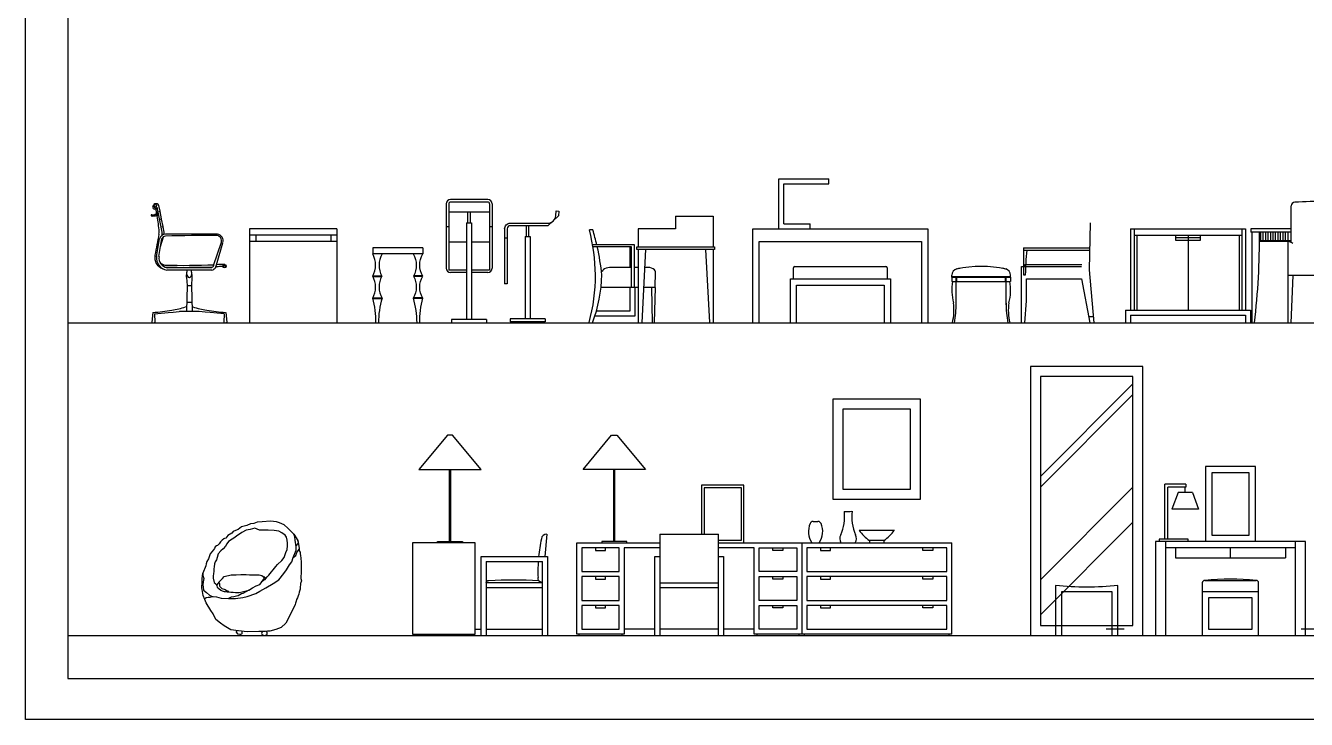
# Model space of a CAD drawing. Header units: inches. Extents: x 6.9 to 49.4, y 11.8 to 36.5.
# Drawn here: x 6.87 to 17.11, y 11.75 to 17.3 of the extents above; entities that cross this region are included whole.
import ezdxf

# ---------------------------------------------------------------- set-up
doc = ezdxf.new("R2010")
doc.units = ezdxf.units.IN
doc.header["$MEASUREMENT"] = 0
doc.layers.add('1', color=1, linetype='Continuous')
doc.layers.add('kadrbm', color=4, linetype='Continuous')

# ---------------------------------------------------------------- blocks, each defined once
blk = doc.blocks.new('kadrbm')
at = {"layer": 'kadrbm', "color": 4}
blk.add_lwpolyline([(0, 0), (0, 24.797), (21, 24.797), (21, 0), (0, 0)], close=True, dxfattribs=at)
blk.add_lwpolyline([(20.663, 0.326), (20.663, 24.46), (0.337, 24.46), (0.337, 0.326), (20.663, 0.326)], dxfattribs=at)

msp = doc.modelspace()

# ---------------------------------------------------------------- linework, layer by layer
at = {"layer": '1'}
for p, q in [((12.893, 16.074), (13.293, 16.074)), ((12.893, 15.674), (12.893, 16.074)), ((12.933, 16.034), (13.293, 16.034)), ((12.933, 15.714), (12.933, 16.034)), ((13.293, 16.034), (13.293, 16.074)), ((10.563, 15.909), (10.266, 15.909)), ((10.563, 15.889), (10.266, 15.889)), ((7.913, 15.807), (7.916, 15.807)), ((7.933, 15.813), (7.941, 15.816)), ((7.933, 15.813), (7.941, 15.813)), ((10.231, 15.874), (10.231, 15.36)), ((10.251, 15.874), (10.251, 15.69)), ((10.251, 15.81), (10.576, 15.81)), ((10.404, 15.724), (10.404, 15.81)), ((10.424, 15.724), (10.424, 15.81)), ((10.578, 15.874), (10.578, 15.345)), ((10.598, 15.874), (10.598, 15.36)), ((16.991, 15.567), (16.991, 15.858)), ((7.918, 15.776), (7.921, 15.777)), ((7.945, 15.752), (7.953, 15.755)), ((7.945, 15.752), (7.953, 15.752)), ((7.957, 15.691), (7.965, 15.694)), ((7.957, 15.691), (7.965, 15.691)), ((10.251, 15.69), (10.231, 15.69)), ((10.251, 15.69), (10.251, 15.345)), ((10.394, 15.724), (10.394, 14.949)), ((10.394, 15.724), (10.434, 15.724)), ((10.434, 15.724), (10.434, 14.949)), ((10.598, 15.69), (10.578, 15.69)), ((10.872, 15.614), (10.872, 15.7)), ((10.892, 15.614), (10.892, 15.7)), ((12.066, 15.776), (12.066, 15.676)), ((12.066, 15.776), (12.366, 15.776)), ((12.366, 15.776), (12.366, 15.531)), ((12.933, 15.714), (13.143, 15.714)), ((13.143, 15.674), (13.143, 15.714)), ((15.384, 15.724), (15.376, 15.347)), ((7.912, 15.455), (7.936, 15.596)), ((7.932, 15.453), (7.955, 15.598)), ((7.945, 15.534), (7.967, 15.611)), ((8.4, 15.632), (7.984, 15.632)), ((9.356, 15.674), (8.656, 15.674)), ((8.656, 15.674), (8.656, 14.924)), ((9.356, 15.624), (8.656, 15.624)), ((8.706, 15.624), (8.706, 15.574)), ((9.306, 15.624), (9.306, 15.574)), ((9.356, 15.674), (9.356, 14.924)), ((10.698, 15.675), (10.698, 15.235)), ((10.718, 15.675), (10.718, 15.235)), ((10.862, 15.614), (10.862, 14.956)), ((10.862, 15.614), (10.902, 15.614)), ((10.902, 15.614), (10.902, 14.956)), ((11.404, 15.666), (11.377, 15.666)), ((11.766, 15.676), (11.766, 15.531)), ((12.066, 15.676), (11.766, 15.676)), ((12.684, 14.924), (12.684, 15.674)), ((12.684, 15.674), (14.084, 15.674)), ((14.084, 15.674), (14.084, 14.924)), ((15.706, 15.674), (15.706, 15.024)), ((15.706, 15.674), (16.626, 15.674)), ((15.736, 15.674), (15.736, 15.024)), ((15.736, 15.624), (16.596, 15.624)), ((15.756, 15.624), (15.756, 15.024)), ((16.066, 15.624), (16.066, 15.584)), ((16.166, 15.624), (16.166, 15.024)), ((16.576, 15.624), (16.576, 15.024)), ((16.596, 15.674), (16.596, 15.024)), ((16.626, 15.674), (16.626, 15.024)), ((16.667, 15.674), (16.667, 15.649)), ((16.991, 15.674), (16.667, 15.674)), ((16.991, 15.649), (16.667, 15.649)), ((16.677, 15.649), (16.677, 14.924)), ((16.991, 15.579), (16.737, 15.579)), ((16.747, 15.579), (16.747, 15.649)), ((16.767, 15.579), (16.767, 15.649)), ((16.787, 15.579), (16.787, 15.649)), ((16.807, 15.579), (16.807, 15.649)), ((16.827, 15.579), (16.827, 15.649)), ((16.847, 15.579), (16.847, 15.649)), ((16.867, 15.579), (16.867, 15.649)), ((16.887, 15.579), (16.887, 15.649)), ((16.907, 15.579), (16.907, 15.649)), ((16.927, 15.579), (16.927, 15.649)), ((16.947, 15.579), (16.947, 15.649)), ((16.967, 15.579), (16.967, 15.649)), ((8.369, 15.381), (8.432, 15.568)), ((8.392, 15.388), (8.443, 15.564)), ((9.356, 15.574), (8.656, 15.574)), ((10.042, 15.524), (9.642, 15.524)), ((9.642, 15.524), (9.642, 15.474)), ((10.042, 15.524), (10.042, 15.474)), ((10.251, 15.572), (10.394, 15.572)), ((10.434, 15.572), (10.578, 15.572)), ((11.738, 15.546), (11.403, 15.546)), ((11.713, 15.531), (11.405, 15.531)), ((11.713, 15.206), (11.713, 15.531)), ((11.738, 15.206), (11.738, 15.546)), ((11.766, 15.511), (11.766, 14.926)), ((11.826, 15.511), (11.796, 14.926)), ((12.306, 15.511), (12.336, 14.926)), ((12.366, 15.511), (12.366, 14.926)), ((12.734, 15.574), (14.034, 15.574)), ((12.734, 14.924), (12.734, 15.574)), ((14.034, 15.574), (14.034, 14.924)), ((14.849, 15.524), (14.849, 15.308)), ((14.849, 15.524), (15.38, 15.524)), ((14.849, 15.504), (15.38, 15.504)), ((16.991, 15.574), (16.737, 15.574)), ((16.967, 15.573), (16.967, 15.573)), ((16.967, 14.924), (16.967, 15.573)), ((8.386, 15.37), (8.392, 15.388)), ((10.042, 15.474), (9.642, 15.474)), ((13.019, 15.374), (13.749, 15.374)), ((14.834, 14.924), (14.834, 15.374)), ((14.834, 15.374), (15.314, 15.374)), ((14.859, 15.374), (14.859, 15.384)), ((14.864, 15.389), (15.315, 15.389)), ((8.356, 15.344), (7.995, 15.344)), ((8.352, 15.364), (7.997, 15.364)), ((8.153, 15.287), (8.157, 15.221)), ((8.195, 15.287), (8.192, 15.221)), ((9.643, 15.299), (9.715, 15.299)), ((9.643, 15.295), (9.715, 15.295)), ((10.041, 15.299), (9.969, 15.299)), ((10.041, 15.295), (9.969, 15.295)), ((10.394, 15.345), (10.251, 15.345)), ((10.394, 15.325), (10.266, 15.325)), ((10.578, 15.345), (10.434, 15.345)), ((10.563, 15.325), (10.434, 15.325)), ((11.713, 15.366), (11.537, 15.366)), ((11.771, 15.366), (11.738, 15.366)), ((11.846, 15.366), (11.816, 15.366)), ((11.901, 15.206), (11.904, 15.331)), ((11.904, 15.331), (11.904, 15.332)), ((12.984, 14.924), (12.984, 15.274)), ((12.984, 15.274), (13.784, 15.274)), ((13.009, 15.274), (13.009, 15.364)), ((13.759, 15.364), (13.759, 15.274)), ((13.784, 15.274), (13.784, 14.924)), ((14.276, 15.289), (14.276, 15.305)), ((14.276, 15.294), (14.745, 15.294)), ((14.276, 15.289), (14.276, 15.254)), ((14.276, 15.289), (14.743, 15.289)), ((14.311, 15.068), (14.311, 15.289)), ((14.316, 15.254), (14.316, 15.289)), ((14.706, 15.254), (14.706, 15.289)), ((14.711, 15.068), (14.711, 15.289)), ((14.746, 15.289), (14.745, 15.254)), ((14.746, 15.289), (14.746, 15.305)), ((14.849, 15.308), (14.865, 15.308)), ((14.874, 15.274), (15.314, 15.274)), ((14.874, 15.099), (14.874, 15.274)), ((15.314, 15.274), (15.38, 14.924)), ((15.376, 15.347), (15.413, 14.924)), ((17.567, 15.303), (16.967, 15.303)), ((16.992, 14.924), (17.007, 15.303)), ((8.157, 15.221), (8.152, 15.016)), ((8.157, 15.221), (8.192, 15.221)), ((8.192, 15.221), (8.197, 15.016)), ((10.718, 15.235), (10.698, 15.235)), ((11.771, 15.206), (11.469, 15.206)), ((11.901, 15.206), (11.81, 15.206)), ((11.873, 15.206), (11.879, 14.926)), ((11.901, 15.206), (11.894, 14.926)), ((13.034, 15.224), (13.734, 15.224)), ((13.034, 14.924), (13.034, 15.224)), ((13.734, 15.224), (13.734, 14.924)), ((14.276, 15.254), (14.745, 15.254)), ((8.152, 15.088), (8.197, 15.088)), ((9.643, 15.118), (9.716, 15.118)), ((9.644, 15.122), (9.716, 15.122)), ((10.041, 15.118), (9.968, 15.118)), ((10.041, 15.122), (9.969, 15.122)), ((14.859, 14.924), (14.874, 15.099)), ((7.884, 15.005), (7.876, 14.928)), ((7.896, 14.995), (8.007, 15.006)), ((7.896, 14.995), (7.899, 14.928)), ((8.007, 15.006), (8.047, 15.009)), ((8.007, 15.006), (8.007, 15.006)), ((8.047, 15.009), (8.095, 15.014)), ((8.152, 15.016), (8.199, 15.016)), ((8.2, 15.016), (8.199, 15.016)), ((8.302, 15.009), (8.254, 15.014)), ((8.342, 15.006), (8.302, 15.009)), ((8.453, 14.995), (8.342, 15.006)), ((8.342, 15.006), (8.342, 15.006)), ((8.453, 14.995), (8.451, 14.928)), ((8.466, 15.005), (8.474, 14.928)), ((15.37, 14.974), (15.409, 14.974)), ((15.666, 15.024), (15.666, 14.924)), ((15.666, 15.024), (16.666, 15.024)), ((15.706, 14.984), (15.706, 14.924)), ((15.706, 14.984), (16.626, 14.984)), ((16.626, 14.984), (16.626, 14.924)), ((16.666, 15.024), (16.666, 14.924)), ((7.202, 14.924), (27.528, 14.924)), ((7.877, 14.927), (7.876, 14.928)), ((7.876, 14.924), (7.877, 14.927)), ((7.897, 14.927), (7.898, 14.928)), ((7.898, 14.924), (7.897, 14.927)), ((8.453, 14.927), (8.451, 14.928)), ((8.451, 14.924), (8.453, 14.927)), ((8.472, 14.927), (8.473, 14.928)), ((8.473, 14.924), (8.472, 14.927)), ((10.554, 14.949), (10.274, 14.949)), ((10.274, 14.949), (10.274, 14.924)), ((10.554, 14.949), (10.554, 14.924)), ((11.022, 14.956), (10.742, 14.956)), ((10.742, 14.956), (10.742, 14.931)), ((11.022, 14.931), (10.742, 14.931)), ((11.022, 14.956), (11.022, 14.931)), ((15.725, 14.494), (14.985, 14.494)), ((14.985, 14.494), (14.985, 12.504)), ((15.725, 12.504), (15.725, 14.494)), ((15.979, 13.194), (15.979, 13.634)), ((16.149, 13.634), (15.979, 13.634)), ((16.149, 13.634), (16.149, 13.609)), ((16.004, 13.194), (16.004, 13.609)), ((16.149, 13.609), (16.004, 13.609)), ((16.086, 13.566), (16.037, 13.434)), ((16.202, 13.566), (16.086, 13.566)), ((16.144, 13.566), (16.144, 13.609)), ((16.202, 13.566), (16.25, 13.434)), ((16.25, 13.434), (16.037, 13.434)), ((8.718, 13.328), (8.692, 13.319)), ((8.759, 13.333), (8.718, 13.328)), ((8.824, 13.336), (8.759, 13.333)), ((8.873, 13.331), (8.824, 13.336)), ((8.897, 13.324), (8.873, 13.331)), ((8.933, 13.309), (8.897, 13.324)), ((8.897, 13.324), (8.897, 13.324)), ((13.167, 13.335), (13.205, 13.335)), ((8.482, 13.223), (8.475, 13.212)), ((8.514, 13.24), (8.482, 13.223)), ((8.525, 13.254), (8.514, 13.24)), ((8.545, 13.262), (8.525, 13.254)), ((8.525, 13.254), (8.525, 13.254)), ((8.556, 13.22), (8.538, 13.206)), ((8.567, 13.271), (8.545, 13.262)), ((8.545, 13.262), (8.545, 13.262)), ((8.576, 13.232), (8.556, 13.22)), ((8.593, 13.293), (8.567, 13.271)), ((8.567, 13.271), (8.567, 13.271)), ((8.594, 13.246), (8.576, 13.232)), ((8.615, 13.297), (8.593, 13.293)), ((8.593, 13.293), (8.593, 13.293)), ((8.629, 13.264), (8.594, 13.246)), ((8.636, 13.302), (8.615, 13.297)), ((8.615, 13.297), (8.615, 13.297)), ((8.661, 13.271), (8.629, 13.264)), ((8.664, 13.316), (8.636, 13.302)), ((8.636, 13.302), (8.636, 13.302)), ((8.698, 13.28), (8.661, 13.271)), ((8.692, 13.319), (8.664, 13.316)), ((8.664, 13.316), (8.664, 13.316)), ((8.737, 13.266), (8.698, 13.28)), ((8.805, 13.266), (8.737, 13.266)), ((8.854, 13.262), (8.805, 13.266)), ((8.892, 13.256), (8.854, 13.262)), ((8.914, 13.244), (8.892, 13.256)), ((8.943, 13.224), (8.914, 13.244)), ((8.963, 13.28), (8.933, 13.309)), ((8.933, 13.309), (8.933, 13.309)), ((8.953, 13.208), (8.943, 13.224)), ((8.988, 13.258), (8.963, 13.28)), ((8.963, 13.28), (8.963, 13.28)), ((9.012, 13.234), (8.988, 13.258)), ((8.988, 13.258), (8.988, 13.258)), ((9.012, 13.234), (9.044, 13.182)), ((9.018, 13.212), (9.012, 13.234)), ((9.012, 13.234), (9.012, 13.234)), ((11.035, 13.232), (11.019, 13.054)), ((11.035, 13.232), (11.035, 13.232)), ((11.94, 13.234), (11.94, 12.424)), ((13.816, 13.262), (13.534, 13.262)), ((8.377, 13.12), (8.368, 13.109)), ((8.382, 13.132), (8.377, 13.12)), ((8.377, 13.12), (8.377, 13.12)), ((8.392, 13.141), (8.382, 13.132)), ((8.4, 13.144), (8.392, 13.141)), ((8.392, 13.141), (8.392, 13.141)), ((8.405, 13.149), (8.4, 13.144)), ((8.413, 13.156), (8.405, 13.149)), ((8.424, 13.171), (8.413, 13.156)), ((8.413, 13.156), (8.413, 13.156)), ((8.438, 13.185), (8.424, 13.171)), ((8.424, 13.171), (8.424, 13.171)), ((8.446, 13.117), (8.427, 13.099)), ((8.452, 13.195), (8.438, 13.185)), ((8.438, 13.185), (8.438, 13.185)), ((8.464, 13.138), (8.446, 13.117)), ((8.446, 13.117), (8.446, 13.117)), ((8.457, 13.199), (8.452, 13.195)), ((8.468, 13.201), (8.457, 13.199)), ((8.476, 13.155), (8.464, 13.138)), ((8.475, 13.212), (8.468, 13.201)), ((8.468, 13.201), (8.468, 13.201)), ((8.475, 13.212), (8.475, 13.212)), ((8.488, 13.175), (8.476, 13.155)), ((8.518, 13.194), (8.488, 13.175)), ((8.538, 13.206), (8.518, 13.194)), ((8.518, 13.194), (8.518, 13.194)), ((8.959, 13.184), (8.953, 13.208)), ((8.957, 13.112), (8.96, 13.139)), ((8.96, 13.161), (8.959, 13.184)), ((8.96, 13.139), (8.96, 13.161)), ((9.023, 13.184), (9.018, 13.212)), ((9.03, 13.131), (9.023, 13.184)), ((9.029, 13.14), (9.048, 13.16)), ((9.029, 13.105), (9.03, 13.131)), ((9.048, 13.16), (9.044, 13.182)), ((9.044, 13.182), (9.051, 13.138)), ((9.051, 13.138), (9.054, 13.12)), ((9.054, 13.12), (9.054, 13.099)), ((13.733, 13.183), (13.616, 13.183)), ((13.616, 13.183), (13.616, 13.164)), ((13.733, 13.183), (13.733, 13.164)), ((17.105, 13.174), (15.905, 13.174)), ((15.905, 13.174), (15.905, 12.424)), ((15.934, 13.194), (15.934, 13.174)), ((16.166, 13.194), (15.934, 13.194)), ((15.985, 13.174), (15.985, 12.424)), ((17.025, 13.124), (15.985, 13.124)), ((16.166, 13.174), (16.166, 13.194)), ((17.025, 12.424), (17.025, 13.174)), ((17.105, 12.424), (17.105, 13.174)), ((8.329, 13.037), (8.315, 13.014)), ((8.335, 13.053), (8.329, 13.037)), ((8.329, 13.037), (8.329, 13.037)), ((8.342, 13.076), (8.335, 13.053)), ((8.335, 13.053), (8.335, 13.053)), ((8.368, 13.109), (8.342, 13.076)), ((8.342, 13.076), (8.342, 13.076)), ((8.368, 13.109), (8.368, 13.109)), ((8.393, 13.029), (8.383, 13.011)), ((8.397, 13.046), (8.393, 13.029)), ((8.393, 13.029), (8.393, 13.029)), ((8.406, 13.075), (8.397, 13.046)), ((8.427, 13.099), (8.406, 13.075)), ((8.406, 13.075), (8.406, 13.075)), ((8.427, 13.099), (8.427, 13.099)), ((8.881, 12.992), (8.916, 13.024)), ((8.916, 13.024), (8.934, 13.048)), ((8.934, 13.048), (8.94, 13.064)), ((8.94, 13.064), (8.947, 13.087)), ((8.947, 13.087), (8.957, 13.112)), ((8.994, 13.013), (9.006, 13.047)), ((9.006, 13.047), (9.029, 13.105)), ((9.006, 13.047), (9.028, 13.062)), ((9.028, 13.062), (9.034, 13.086)), ((9.034, 13.086), (9.054, 13.114)), ((9.054, 13.099), (9.061, 13.089)), ((9.061, 13.089), (9.063, 13.08)), ((9.063, 13.08), (9.064, 13.059)), ((9.064, 13.059), (9.066, 13.045)), ((9.066, 13.045), (9.068, 13.03)), ((9.068, 13.03), (9.069, 13.021)), ((9.069, 13.021), (9.07, 13.006)), ((8.279, 12.876), (8.284, 12.921)), ((8.306, 12.98), (8.284, 12.921)), ((8.284, 12.921), (8.284, 12.903)), ((8.311, 12.996), (8.306, 12.98)), ((8.315, 13.014), (8.311, 12.996)), ((8.368, 12.918), (8.365, 12.898)), ((8.371, 12.934), (8.368, 12.918)), ((8.373, 12.972), (8.371, 12.955)), ((8.371, 12.955), (8.371, 12.934)), ((8.376, 12.995), (8.373, 12.972)), ((8.383, 13.011), (8.376, 12.995)), ((8.811, 12.906), (8.868, 12.976)), ((8.868, 12.976), (8.881, 12.992)), ((8.891, 12.867), (8.931, 12.92)), ((8.931, 12.92), (8.953, 12.949)), ((8.953, 12.949), (8.977, 12.987)), ((8.977, 12.987), (8.994, 13.013)), ((9.071, 12.917), (9.068, 12.901)), ((9.07, 13.006), (9.071, 12.993)), ((9.071, 12.993), (9.071, 12.917)), ((10.551, 13.014), (10.551, 12.424)), ((8.276, 12.804), (8.278, 12.853)), ((8.278, 12.853), (8.279, 12.876)), ((8.284, 12.903), (8.291, 12.878)), ((8.287, 12.852), (8.284, 12.826)), ((8.284, 12.826), (8.287, 12.811)), ((8.291, 12.878), (8.287, 12.852)), ((8.287, 12.852), (8.287, 12.852)), ((8.287, 12.811), (8.287, 12.811)), ((8.287, 12.811), (8.288, 12.785)), ((8.291, 12.878), (8.291, 12.878)), ((8.365, 12.898), (8.367, 12.881)), ((8.367, 12.881), (8.375, 12.846)), ((8.375, 12.846), (8.375, 12.846)), ((8.375, 12.846), (8.388, 12.835)), ((8.388, 12.835), (8.388, 12.835)), ((8.388, 12.835), (8.396, 12.82)), ((8.405, 12.842), (8.396, 12.829)), ((8.396, 12.829), (8.396, 12.829)), ((8.396, 12.829), (8.396, 12.82)), ((8.396, 12.82), (8.398, 12.809)), ((8.396, 12.82), (8.396, 12.82)), ((8.411, 12.849), (8.405, 12.842)), ((8.411, 12.849), (8.44, 12.878)), ((8.411, 12.849), (8.416, 12.838)), ((8.416, 12.838), (8.416, 12.821)), ((8.416, 12.821), (8.419, 12.815)), ((8.419, 12.815), (8.427, 12.806)), ((8.419, 12.815), (8.419, 12.815)), ((8.44, 12.878), (8.454, 12.895)), ((8.454, 12.895), (8.511, 12.909)), ((8.454, 12.895), (8.454, 12.895)), ((8.511, 12.909), (8.551, 12.909)), ((8.551, 12.909), (8.587, 12.912)), ((8.587, 12.912), (8.631, 12.912)), ((8.631, 12.912), (8.656, 12.907)), ((8.656, 12.907), (8.733, 12.907)), ((8.681, 12.803), (8.709, 12.819)), ((8.709, 12.819), (8.739, 12.831)), ((8.733, 12.907), (8.755, 12.904)), ((8.739, 12.831), (8.751, 12.843)), ((8.751, 12.843), (8.758, 12.857)), ((8.755, 12.904), (8.788, 12.88)), ((8.764, 12.867), (8.758, 12.857)), ((8.758, 12.857), (8.769, 12.865)), ((8.769, 12.865), (8.764, 12.867)), ((8.772, 12.892), (8.769, 12.865)), ((8.769, 12.865), (8.783, 12.872)), ((8.788, 12.88), (8.772, 12.892)), ((8.783, 12.872), (8.797, 12.892)), ((8.786, 12.805), (8.846, 12.838)), ((8.797, 12.892), (8.811, 12.906)), ((8.846, 12.838), (8.891, 12.867)), ((9.063, 12.812), (9.062, 12.794)), ((9.064, 12.828), (9.063, 12.812)), ((9.072, 12.861), (9.064, 12.839)), ((9.064, 12.839), (9.064, 12.828)), ((9.068, 12.901), (9.067, 12.878)), ((9.067, 12.878), (9.072, 12.861)), ((10.97, 12.864), (11.001, 12.844)), ((16.28, 12.844), (16.28, 12.424)), ((8.279, 12.79), (8.276, 12.804)), ((8.287, 12.744), (8.279, 12.79)), ((8.3, 12.71), (8.287, 12.744)), ((8.288, 12.785), (8.288, 12.785)), ((8.288, 12.785), (8.313, 12.766)), ((8.297, 12.717), (8.309, 12.726)), ((8.311, 12.683), (8.3, 12.71)), ((8.309, 12.726), (8.325, 12.73)), ((8.313, 12.766), (8.337, 12.745)), ((8.325, 12.73), (8.343, 12.73)), ((8.337, 12.745), (8.359, 12.736)), ((8.343, 12.73), (8.359, 12.736)), ((8.359, 12.736), (8.366, 12.736)), ((8.359, 12.736), (8.392, 12.733)), ((8.392, 12.733), (8.429, 12.721)), ((8.398, 12.809), (8.398, 12.809)), ((8.398, 12.809), (8.41, 12.798)), ((8.41, 12.798), (8.41, 12.798)), ((8.41, 12.798), (8.426, 12.785)), ((8.426, 12.785), (8.438, 12.779)), ((8.427, 12.806), (8.434, 12.8)), ((8.429, 12.721), (8.489, 12.719)), ((8.434, 12.8), (8.444, 12.796)), ((8.438, 12.779), (8.455, 12.775)), ((8.444, 12.796), (8.453, 12.793)), ((8.453, 12.793), (8.463, 12.79)), ((8.455, 12.775), (8.465, 12.774)), ((8.463, 12.79), (8.472, 12.783)), ((8.465, 12.774), (8.477, 12.771)), ((8.472, 12.783), (8.484, 12.781)), ((8.477, 12.771), (8.491, 12.771)), ((8.484, 12.781), (8.491, 12.771)), ((8.51, 12.729), (8.489, 12.719)), ((8.489, 12.719), (8.544, 12.719)), ((8.491, 12.771), (8.526, 12.769)), ((8.491, 12.771), (8.507, 12.77)), ((8.507, 12.77), (8.545, 12.768)), ((8.53, 12.732), (8.51, 12.729)), ((8.552, 12.737), (8.53, 12.732)), ((8.544, 12.719), (8.603, 12.728)), ((8.545, 12.768), (8.573, 12.768)), ((8.565, 12.741), (8.552, 12.737)), ((8.592, 12.755), (8.565, 12.741)), ((8.573, 12.768), (8.598, 12.773)), ((8.602, 12.759), (8.592, 12.755)), ((8.598, 12.773), (8.619, 12.778)), ((8.65, 12.785), (8.602, 12.759)), ((8.603, 12.728), (8.637, 12.736)), ((8.619, 12.778), (8.65, 12.785)), ((8.637, 12.736), (8.707, 12.759)), ((8.65, 12.785), (8.681, 12.803)), ((8.707, 12.759), (8.74, 12.778)), ((8.74, 12.778), (8.786, 12.805)), ((9.033, 12.71), (9.03, 12.698)), ((9.041, 12.725), (9.033, 12.71)), ((9.045, 12.739), (9.041, 12.725)), ((9.051, 12.754), (9.045, 12.739)), ((9.055, 12.77), (9.051, 12.754)), ((9.062, 12.794), (9.055, 12.77)), ((9.062, 12.794), (9.062, 12.794)), ((8.346, 12.623), (8.311, 12.683)), ((8.366, 12.597), (8.346, 12.623)), ((9.021, 12.67), (8.979, 12.582)), ((9.024, 12.682), (9.021, 12.67)), ((9.03, 12.698), (9.024, 12.682)), ((8.388, 12.551), (8.366, 12.597)), ((8.424, 12.522), (8.388, 12.551)), ((8.453, 12.499), (8.424, 12.522)), ((8.947, 12.522), (8.91, 12.486)), ((8.979, 12.582), (8.947, 12.522)), ((14.985, 12.504), (15.725, 12.504)), ((7.202, 12.424), (27.528, 12.424)), ((8.506, 12.469), (8.453, 12.499)), ((8.568, 12.46), (8.506, 12.469)), ((8.557, 12.46), (8.55, 12.453)), ((8.55, 12.453), (8.55, 12.448)), ((8.55, 12.448), (8.554, 12.444)), ((8.554, 12.444), (8.56, 12.437)), ((8.56, 12.437), (8.566, 12.437)), ((8.566, 12.437), (8.578, 12.433)), ((8.637, 12.451), (8.568, 12.46)), ((8.578, 12.433), (8.586, 12.434)), ((8.586, 12.434), (8.595, 12.435)), ((8.598, 12.454), (8.595, 12.457)), ((8.595, 12.435), (8.599, 12.439)), ((8.598, 12.448), (8.598, 12.454)), ((8.599, 12.439), (8.598, 12.448)), ((8.731, 12.455), (8.637, 12.451)), ((8.743, 12.454), (8.731, 12.455)), ((8.761, 12.455), (8.743, 12.454)), ((8.757, 12.451), (8.753, 12.438)), ((8.753, 12.438), (8.755, 12.433)), ((8.755, 12.433), (8.763, 12.426)), ((8.76, 12.453), (8.757, 12.451)), ((8.781, 12.456), (8.761, 12.455)), ((8.763, 12.426), (8.77, 12.425)), ((8.77, 12.425), (8.785, 12.424)), ((8.801, 12.457), (8.781, 12.456)), ((8.785, 12.424), (8.791, 12.427)), ((8.796, 12.452), (8.79, 12.456)), ((8.791, 12.427), (8.798, 12.431)), ((8.798, 12.445), (8.796, 12.452)), ((8.798, 12.431), (8.798, 12.445)), ((8.818, 12.458), (8.801, 12.457)), ((8.866, 12.471), (8.818, 12.458)), ((8.91, 12.486), (8.866, 12.471)), ((10.461, 12.474), (10.511, 12.474)), ((10.551, 12.474), (11.001, 12.474)), ((11.9, 12.474), (11.655, 12.474)), ((12.41, 12.474), (11.94, 12.474)), ((12.695, 12.474), (12.45, 12.474)), ((15.655, 12.474), (15.51, 12.474)), ((18.49, 12.474), (17.07, 12.474))]:
    msp.add_line(p, q, dxfattribs=at)
for points in [[(7.941, 15.816), (7.931, 15.862, 0.370183), (7.9, 15.875)], [(7.957, 15.635, 0.080733), (7.957, 15.648), (7.917, 15.848)], [(10.698, 15.675, -0.414214), (10.743, 15.72), (11.043, 15.72, 0.392062), (11.108, 15.78), (11.111, 15.819), (11.131, 15.817), (11.128, 15.778), (11.043, 15.7), (10.743, 15.7, 0.414214), (10.718, 15.675)], [(7.973, 15.631, 0.094337), (7.973, 15.649), (7.965, 15.691)], [(7.957, 15.635, 0.000958), (7.955, 15.623, 0.000958)], [(9.642, 15.12, 0.263629), (9.642, 15.297, 0.263629), (9.642, 15.474)], [(9.717, 15.474, 0.263626), (9.716, 15.297, 0.263626), (9.717, 15.12)], [(9.967, 15.474, -0.263626), (9.968, 15.297, -0.263626), (9.967, 15.12)], [(10.042, 15.12, -0.263629), (10.042, 15.297, -0.263629), (10.042, 15.474)], [(10.551, 12.844, -0.414214), (10.571, 12.864, -0.023767), (10.97, 12.864, -0.148962), (10.965, 12.887)], [(15.605, 12.424), (15.605, 12.824, -0.06), (15.105, 12.824), (15.105, 12.424)], [(16.3, 12.864, 0.414214), (16.28, 12.844)], [(16.73, 12.844, 0.414214), (16.71, 12.864)]]:
    msp.add_lwpolyline(points, format="xyb", dxfattribs=at)
for points in [[(7.953, 15.755), (7.941, 15.813)], [(7.965, 15.694), (7.953, 15.752)], [(10.718, 15.6), (10.698, 15.6)], [(16.066, 15.584), (16.266, 15.584), (16.266, 15.624)], [(16.266, 15.604), (16.066, 15.604)], [(11.699, 15.531), (11.699, 15.366)], [(11.739, 15.206), (11.739, 14.976), (11.419, 14.976)], [(11.699, 15.206), (11.699, 15.016), (11.431, 15.016)], [(15.805, 12.424), (15.805, 14.574), (14.905, 14.574), (14.905, 12.424)], [(14.985, 13.695), (15.725, 14.435)], [(14.985, 13.61), (15.725, 14.35)], [(10.256, 13.174), (10.256, 13.751)], [(10.266, 13.751), (10.266, 13.174)], [(11.57, 13.751), (11.57, 13.174)], [(11.58, 13.174), (11.58, 13.751)], [(16.705, 13.174), (16.705, 13.774), (16.305, 13.774), (16.305, 13.174)], [(12.613, 13.164), (12.613, 13.624), (12.273, 13.624), (12.273, 13.234)], [(12.41, 13.184), (12.593, 13.184), (12.593, 13.604), (12.293, 13.604), (12.293, 13.234)], [(14.985, 12.869), (15.725, 13.609)], [(14.985, 12.588), (15.725, 13.328)], [(11.94, 13.234), (12.41, 13.234)], [(12.41, 12.424), (12.41, 13.234)], [(9.961, 13.165), (9.961, 12.434), (10.461, 12.434), (10.461, 13.164), (9.961, 13.164)], [(10.161, 13.164), (10.161, 13.174), (10.361, 13.174), (10.361, 13.164)], [(11.94, 13.124), (11.655, 13.124), (11.655, 12.434), (11.275, 12.434), (11.275, 13.164), (11.94, 13.164)], [(11.425, 13.124), (11.425, 13.104), (11.505, 13.104), (11.505, 13.124)], [(11.675, 13.164), (11.675, 13.174), (11.475, 13.174), (11.475, 13.164)], [(12.41, 13.164), (14.275, 13.164)], [(14.275, 12.434), (12.695, 12.434), (12.695, 13.124), (12.41, 13.124)], [(12.925, 13.124), (12.925, 13.104), (12.845, 13.104), (12.845, 13.124)], [(13.075, 13.164), (13.075, 12.434)], [(13.225, 13.124), (13.225, 13.104), (13.305, 13.104), (13.305, 13.124)], [(14.125, 13.124), (14.125, 13.104), (14.045, 13.104), (14.045, 13.124)], [(14.275, 12.434), (14.275, 13.164)], [(16.065, 13.124), (16.065, 13.044)], [(16.505, 13.044), (16.505, 13.124)], [(16.945, 13.124), (16.945, 13.044)], [(10.511, 12.424), (10.511, 13.054), (11.041, 13.054), (11.041, 12.424)], [(11.9, 12.424), (11.9, 13.054), (11.94, 13.054)], [(12.41, 13.054), (12.45, 13.054), (12.45, 12.424)], [(16.065, 13.044), (16.945, 13.044)], [(10.551, 13.014), (11.001, 13.014)], [(11.001, 12.424), (11.001, 13.014)], [(11.001, 12.844), (10.551, 12.844)], [(11.425, 12.894), (11.425, 12.874), (11.505, 12.874), (11.505, 12.894)], [(11.94, 12.844), (12.41, 12.844)], [(12.925, 12.894), (12.925, 12.874), (12.845, 12.874), (12.845, 12.894)], [(13.225, 12.894), (13.225, 12.874), (13.305, 12.874), (13.305, 12.894)], [(14.125, 12.894), (14.125, 12.874), (14.045, 12.874), (14.045, 12.894)], [(16.3, 12.864), (16.71, 12.864)], [(16.73, 12.424), (16.73, 12.844)], [(11.001, 12.804), (10.551, 12.804)], [(12.41, 12.804), (11.94, 12.804)], [(15.155, 12.424), (15.155, 12.774), (15.555, 12.774), (15.555, 12.424)], [(16.28, 12.774), (16.73, 12.774)], [(11.425, 12.664), (11.425, 12.644), (11.505, 12.644), (11.505, 12.664)], [(12.925, 12.664), (12.925, 12.644), (12.845, 12.644), (12.845, 12.664)], [(13.225, 12.664), (13.225, 12.644), (13.305, 12.644), (13.305, 12.664)], [(14.125, 12.664), (14.125, 12.644), (14.045, 12.644), (14.045, 12.664)], [(9.981, 12.434), (9.981, 12.424)], [(10.441, 12.424), (10.441, 12.434)], [(11.295, 12.424), (11.295, 12.434)], [(11.635, 12.434), (11.635, 12.424)], [(12.715, 12.434), (12.715, 12.424)], [(13.055, 12.424), (13.055, 12.434)], [(13.095, 12.434), (13.095, 12.424)], [(14.255, 12.424), (14.255, 12.434)]]:
    msp.add_lwpolyline(points, dxfattribs=at)
for points in [[(12.376, 15.511), (11.756, 15.511), (11.756, 15.531), (12.376, 15.531)], [(13.325, 13.514), (14.025, 13.514), (14.025, 14.314), (13.325, 14.314)], [(13.405, 13.594), (13.945, 13.594), (13.945, 14.234), (13.405, 14.234)], [(10.511, 13.751), (10.282, 14.024), (10.24, 14.024), (10.011, 13.751)], [(11.325, 13.751), (11.554, 14.024), (11.596, 14.024), (11.825, 13.751)], [(16.355, 13.224), (16.655, 13.224), (16.655, 13.724), (16.355, 13.724)], [(11.315, 12.934), (11.615, 12.934), (11.615, 13.124), (11.315, 13.124)], [(13.035, 12.934), (12.735, 12.934), (12.735, 13.124), (13.035, 13.124)], [(13.115, 12.934), (14.235, 12.934), (14.235, 13.124), (13.115, 13.124)], [(11.315, 12.704), (11.615, 12.704), (11.615, 12.894), (11.315, 12.894)], [(13.035, 12.704), (12.735, 12.704), (12.735, 12.894), (13.035, 12.894)], [(13.115, 12.704), (14.235, 12.704), (14.235, 12.894), (13.115, 12.894)], [(16.33, 12.474), (16.68, 12.474), (16.68, 12.724), (16.33, 12.724)], [(11.315, 12.474), (11.615, 12.474), (11.615, 12.664), (11.315, 12.664)], [(13.035, 12.474), (12.735, 12.474), (12.735, 12.664), (13.035, 12.664)], [(13.115, 12.474), (14.235, 12.474), (14.235, 12.664), (13.115, 12.664)]]:
    msp.add_lwpolyline(points, close=True, dxfattribs=at)
for centre, radius in [((7.904, 15.86), 0.00962), ((8.456, 15.376), 0.014), ((8.456, 15.376), 0.00824)]:
    msp.add_circle(centre, radius, dxfattribs=at)
for centre, radius, start, end in [((10.266, 15.874), 0.035, 90, 180), ((10.266, 15.874), 0.015, 90, 180), ((10.563, 15.874), 0.035, 0, 90), ((10.563, 15.874), 0.015, 0, 90), ((17.021, 15.858), 0.03, 92.2651, 180), ((17.267, 10.695), 5.199, 87.2708, 92.7292), ((7.874, 15.783), 0.00505, 79.8121, 263.9814), ((7.883, 15.83), 0.0532, 259.8228, 300.1898), ((7.883, 15.832), 0.0454, 260.6933, 307.5402), ((7.898, 15.85), 0.0166, 144.9137, 310.5464), ((7.941, 15.823), 0.0675, 139.4316, 148.7896), ((7.904, 15.859), 0.0167, 104.6835, 321.1678), ((6.348, 15.523), 1.591, 10.2911, 11.3778), ((8.012, 15.762), 0.128, 137.6723, 143.7791), ((7.874, 15.809), 0.0384, 340.0351, 356.4566), ((7.912, 15.779), 0.00502, 45.3316, 111.9049), ((7.895, 15.773), 0.0226, 8.9946, 27.1902), ((6.519, 15.54), 1.422, 9.5586, 10.827), ((6.348, 15.523), 1.591, 4.6431, 9.158), ((17.401, 13.759), 9.653, 168.8083, 169.8189), ((7.883, 15.648), 0.05, 342.851, 4.6431), ((7.984, 15.582), 0.05, 90, 163.459), ((7.984, 15.586), 0.03, 90, 163.459), ((8.34, 4.543), 11.079, 89.6944, 91.8435), ((8.395, 15.581), 0.0513, 341.2241, 84.0418), ((8.389, 15.579), 0.044, 345.2468, 76.7885), ((9.887, 15.287), 1.537, 0.7129, 14.2788), ((9.616, 15.12), 1.869, 13.1925, 17.0027), ((11.241, 15.586), 5.496, 353.0819, 0.6567), ((9.616, 15.12), 1.869, 5.7299, 12.7208), ((16.455, 15.3), 1.591, 172.6421, 179.7112), ((16.967, 15.523), 0.05, 43.3159, 90), ((7.993, 15.446), 0.0951, 167.9137, 251.9352), ((8.012, 15.443), 0.1, 172.9882, 260.4707), ((8.012, 15.443), 0.08, 172.9882, 259.3429), ((7.995, 15.463), 0.08, 228.572, 259.264), ((8.133, 21.614), 6.231, 268.6, 272.191), ((8.341, 15.392), 0.03, 291.6146, 343.459), ((8.133, 21.614), 6.231, 272.3847, 272.394), ((8.442, 14.822), 0.551, 89.9486, 95.1857), ((8.443, 14.839), 0.551, 88.5392, 95.1857), ((8.455, 15.34), 0.0503, 86.7689, 87.5669), ((13.019, 15.364), 0.01, 90, 180), ((13.749, 15.364), 0.01, 0, 90), ((14.511, 14.417), 0.957, 78.188, 101.812), ((14.864, 15.384), 0.005, 90, 180), ((8.133, 21.598), 6.231, 268.6283, 272.1097), ((8.095, 15.299), 0.0587, 348.8237, 7.4798), ((7.43, 15.409), 0.731, 351.9414, 354.9375), ((8.175, 15.304), 0.0171, 169.3395, 13.8058), ((8.907, 15.407), 0.72, 185.0287, 188.07), ((8.253, 15.299), 0.0587, 172.5202, 191.1763), ((8.341, 15.392), 0.0498, 286.6077, 334.5463), ((8.132, 21.597), 6.231, 272.3393, 272.394), ((10.266, 15.36), 0.035, 180, 270), ((10.563, 15.36), 0.035, 270, 0), ((10.052, 15.294), 1.372, 344.4757, 0.5326), ((10.286, 15.343), 1.191, 339.4106, 358.2596), ((11.509, 15.325), 0.0312, 138.6613, 168.0793), ((11.538, 15.287), 0.0788, 90.8328, 131.5907), ((11.845, 15.288), 0.0788, 48.4093, 89.1672), ((11.874, 15.326), 0.0312, 11.9207, 41.3387), ((14.326, 15.305), 0.05, 102.6107, 180), ((14.498, 14.534), 0.84, 100.6568, 102.6107), ((14.523, 14.534), 0.84, 77.3893, 79.3432), ((14.696, 15.305), 0.05, 0, 77.3893), ((14.661, 15.184), 0.385, 169.495, 195.1526), ((14.361, 15.184), 0.385, 344.8474, 10.505), ((8.964, 14.931), 0.704, 359.4308, 15.5916), ((10.394, 14.918), 0.706, 163.3922, 179.5403), ((9.291, 14.918), 0.706, 0.4597, 16.6078), ((10.72, 14.931), 0.704, 164.4084, 180.5692), ((13.864, 15.025), 0.429, 346.3375, 7.7642), ((13.523, 15.074), 0.788, 349.0042, 0.4606), ((15.498, 15.074), 0.788, 179.5394, 190.9958), ((15.157, 15.025), 0.429, 172.2358, 193.6625), ((7.812, 16.224), 1.22, 273.3713, 280.5391), ((7.924, 15.718), 0.703, 279.0693, 288.379), ((8.158, 14.127), 0.888, 90.3546, 94.0574), ((8.133, 15.072), 0.0244, 301.8283, 321.7144), ((8.216, 15.072), 0.0244, 218.2856, 238.1717), ((8.192, 14.127), 0.888, 85.9426, 89.6454), ((8.425, 15.718), 0.703, 251.621, 260.9307), ((8.537, 16.224), 1.22, 259.4609, 266.6287), ((13.167, 13.307), 0.028, 90, 156.8549), ((13.205, 13.307), 0.028, 23.1451, 90), ((13.049, 13.376), 0.369, 336.3704, 5.8758), ((13.422, 14.045), 0.631, 269.3686, 274.9799), ((13.844, 13.376), 0.369, 173.7579, 203.6296), ((11.032, 13.193), 0.04, 85, 175), ((13.291, 13.255), 0.162, 156.8549, 213.9903), ((13.081, 13.255), 0.162, 326.0097, 23.1451), ((13.448, 13.198), 0.0685, 153.8185, 210.2796), ((13.444, 13.198), 0.0685, 329.7204, 26.1815), ((13.774, 13.43), 0.292, 214.9358, 237.4604), ((13.576, 13.43), 0.292, 302.5396, 325.0642), ((12.17, 12.937), 1.206, 167.6172, 174.457), ((12.17, 12.937), 1.206, 176.3631, 182.3828), ((16.505, 10.768), 2.106, 84.4146, 95.5854)]:
    msp.add_arc(centre, radius, start, end, dxfattribs=at)

# ---------------------------------------------------------------- block references
at = {"layer": 'kadrbm'}
msp.add_blockref('kadrbm', (6.865, 11.752), dxfattribs=at)

doc.saveas('drawing.dxf')
